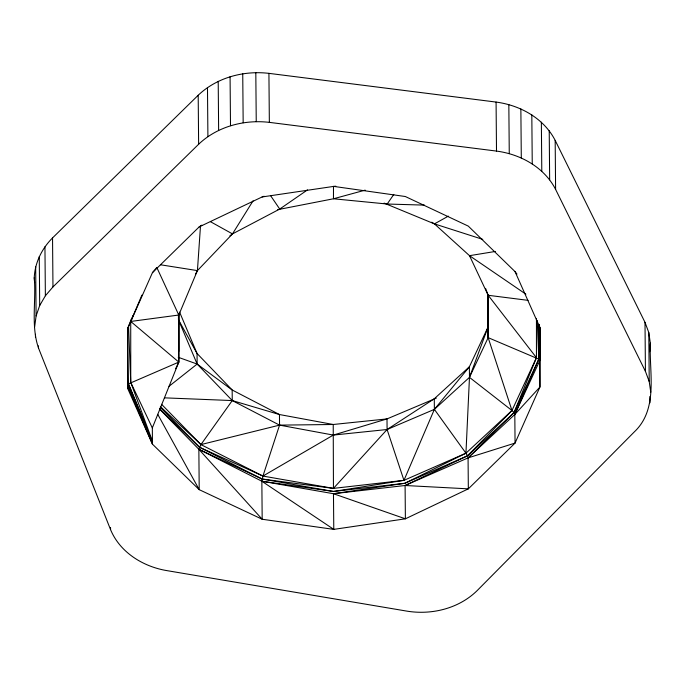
<?xml version="1.0" encoding="UTF-8"?>
<svg xmlns="http://www.w3.org/2000/svg" width="685" height="685" viewBox="0 0 685 685"><rect width="100%" height="100%" fill="white"/><g stroke="black" fill="none" stroke-linecap="round" stroke-linejoin="round"><path stroke-width="1.03" d="M485.588 288.394L488.165 295.286L488.157 337.645L511.96 410.503L514.041 412.593L514.812 414.476L515.06 443.084L468.334 488.85L405.383 518.819L333.783 529.377L262.175 519.247L199.207 489.655L152.464 444.171L127.59 388.284L127.564 385.552L128.412 383.9L127.598 327.875M536.458 318.405L536.449 357.69L514.041 412.593L468.069 457.888L405.092 485.502L333.467 493.714L261.85 481.23L198.856 449.291L159.519 409.048M178.211 357.262L197.143 364.06L232.164 389.979L279.454 414.536L279.548 425.128L262.937 476.066L261.85 481.23L333.783 529.377L333.467 493.714L405.383 518.819L405.092 485.502L468.334 488.85L468.069 457.888L514.812 414.476L538.812 359.137L538.821 324.33M468.069 457.888L515.06 443.084L539.917 387.042L539.694 326.891M156.951 267.792L178.785 315.031L178.819 362.1L128.412 383.9L152.447 442.27L127.564 385.552L152.464 444.171L152.327 427.919L178.819 362.1L178.785 315.031L197.426 270.609L200.491 226.076M333.501 186.388L333.458 198.778L277.708 209.661M539.9 327.481L539.917 387.042L514.812 414.476L539.686 360.789L539.9 327.481L515.026 271.594L468.283 226.11L405.315 196.518L333.715 186.397L262.115 196.955L199.155 226.923L152.43 272.681L127.573 328.723L131.452 318.808M649.688 351.705L650.322 343.168L648.798 332.567L645.005 322.352L555.175 140.391C543.864 118.291 520.103 105.216 496.077 102.074L268.922 73.355C243.689 70.384 216.828 77.508 198.196 95.249L52.539 237.918C41.956 248.492 34.884 262.612 34.25 277.69C36.288 300.972 30.774 325.435 38.48 347.989L110.55 529.616C119.926 552.298 142.865 566.495 166.404 570.537L407.224 611.183C431.987 615.13 458.89 608.486 477.06 590.701L634.301 431.91C658.722 408.902 649.029 372.554 650.322 343.168M34.678 326.694L36.099 315.948L35.671 266.945M36.099 315.948L39.696 305.544L45.373 295.783L52.968 286.921L198.624 144.261C217.256 126.519 244.117 119.387 269.351 122.367L496.505 151.085C520.531 154.228 544.292 167.303 555.603 189.402L645.433 371.364L649.226 381.571L650.75 392.18M128.412 383.9L152.438 441.149L130.758 382.435L130.724 321.453L133.036 315.52M175.608 368.761L178.819 362.1L130.724 321.453L141.906 295.132M178.451 319.749L197.049 353.477L232.164 389.979L232.258 400.562L200.928 444.591L198.856 449.291L262.175 519.247L261.85 481.23L333.458 491.462L403.953 480.348L434.376 409.365L469.379 366.775L488.062 327.053L488.071 295.286L488.157 337.645L469.473 377.358L434.376 409.365L387.093 429.512L333.321 435.078L279.548 425.128L232.258 400.562L197.143 364.06L178.451 319.749L178.442 314.406M537.245 320.657L538.812 359.137L514.041 412.593L467.495 455.816L405.092 485.502M195.405 274.265L197.426 270.609L232.48 233.902L253.082 200.791M365.165 190.139L333.458 198.778L387.188 204.027L393.806 194.412M152.43 272.681L156.548 267.784M157.747 414.331L199.207 489.655L198.856 449.291L262.132 479.029L333.449 488.388L387.093 429.512L434.281 398.781L469.379 366.775L469.473 377.358L465.946 453.205L467.495 455.816L404.775 483.302L333.467 493.714M467.495 455.816L511.96 410.503L536.449 357.69L488.165 295.286L469.508 255.676L434.436 223.884L431.755 222.163M168.981 386.331L197.143 364.06L197.049 353.477L179.598 312.12M229.912 235.811L232.48 233.902L279.728 209.053L307.514 189.891M199.155 226.923L201.81 225.142M384.139 203.128L434.436 223.884L448.358 216.135M159.725 408.834L199.403 447.211L262.937 476.066L333.449 488.388L403.953 480.348L465.946 453.205L511.96 410.503L469.473 377.358L488.062 327.053L488.157 337.645L538.812 359.137M436.294 398.122L386.999 418.92L333.321 435.078L262.937 476.066L200.928 444.591L160.598 406.83M262.115 196.955L264.127 196.244M495.409 251.446L469.508 255.676L525.892 294.19M130.724 321.453L178.785 315.031M333.715 186.397L335.813 186.2M387.188 204.027L424.46 205.115M164.434 397.848L232.258 400.562L279.454 414.536L333.227 424.494L386.999 418.92L387.093 429.512L403.953 480.348M488.165 295.286L528.058 300.347M160.453 264.77L197.426 270.609M434.436 223.884L482.779 239.382M210.363 221.64L232.48 233.902M161.574 404.304L200.928 444.591L279.548 425.128L333.227 424.494L333.449 488.388M160.23 407.13L199.403 447.211L262.132 479.029L333.458 491.462L404.775 483.302L465.946 453.205L434.376 409.365L434.281 398.781M515.026 271.594L516.969 274.12M270.823 195.996L279.728 209.053M152.327 427.919L130.758 382.435L128.506 325.409M34.25 277.69L34.618 282.588M539.155 324.562L539.686 360.789M649.902 396.461L649.962 402.849M648.798 332.567L649.226 381.571M645.005 322.352L645.433 371.364M555.175 140.391L555.603 189.402M549.224 130.809L549.653 179.821M541.364 122.204L541.792 171.216M531.817 114.84L532.245 163.852M520.865 108.915L521.294 157.927M508.835 104.617L509.263 153.628M496.077 102.074L496.505 151.085M268.922 73.355L269.351 122.367M255.813 72.636L256.241 121.647M242.738 73.757L243.166 122.769M230.074 76.686L230.502 125.698M218.207 81.344L218.635 130.356M207.478 87.594L207.906 136.606M198.196 95.249L198.624 144.261M110.533 527.484L110.55 529.616M52.539 237.918L52.968 286.921M44.945 246.771L45.373 295.783M39.268 256.541L39.696 305.544M38.463 345.856L38.48 347.989M35.457 334.28L35.483 337.482M178.699 314.072L178.725 351.508M127.538 327.918L127.59 388.284"/></g></svg>
